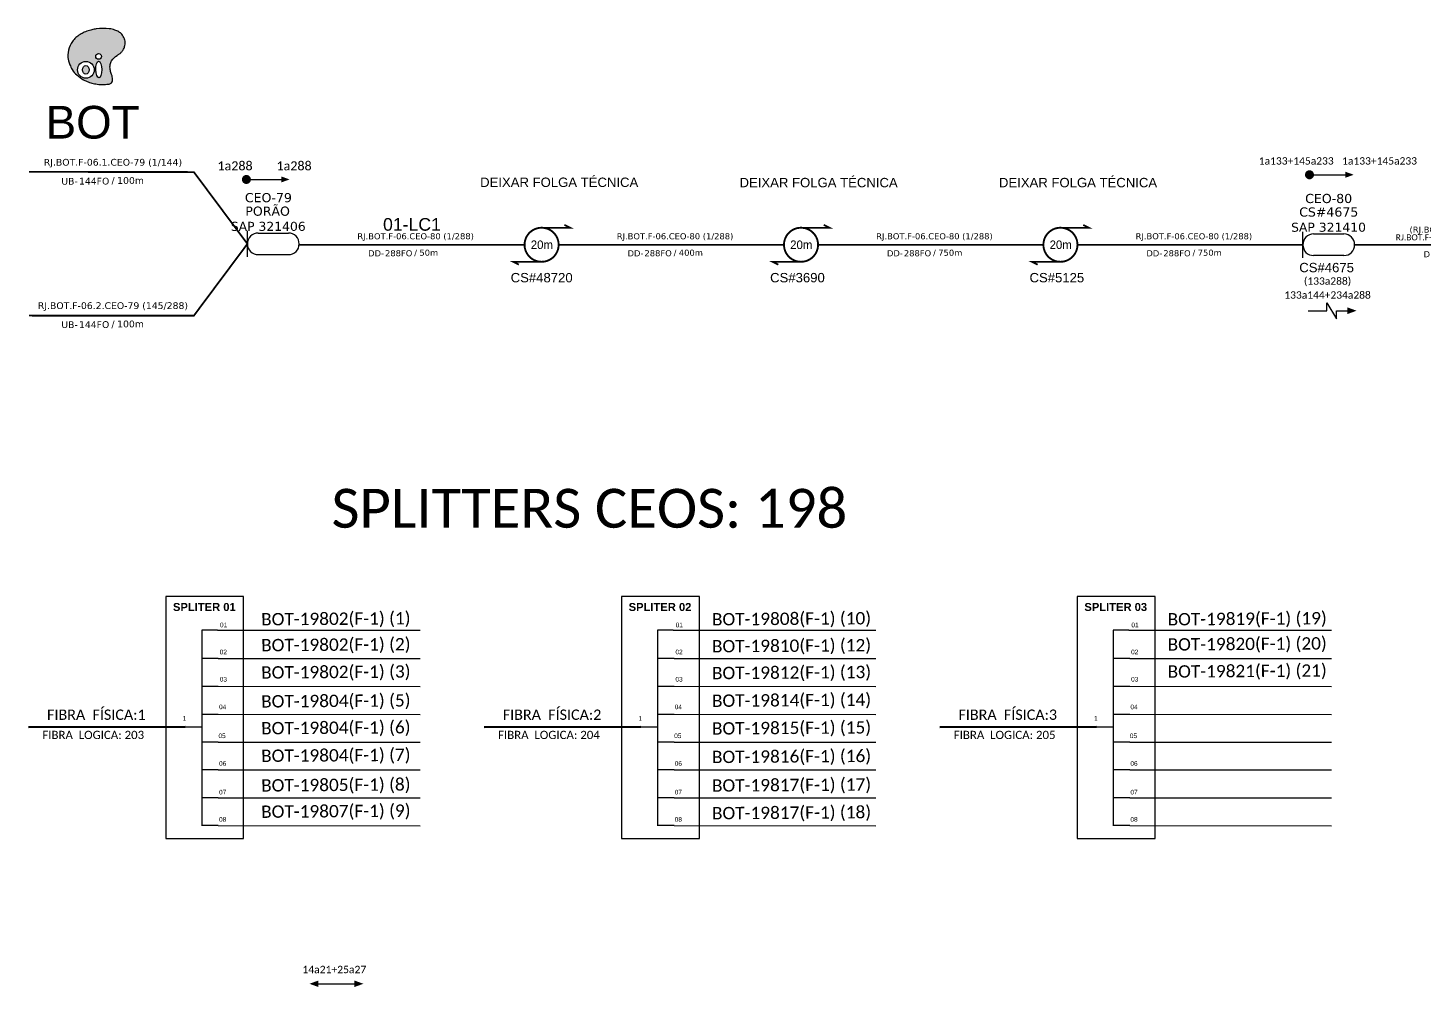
# Model space of a CAD drawing. Header units: millimetres. Extents: x 8922 to 9587, y -3060 to -2269.
# Drawn here: x 8961.2 to 9271, y -2482 to -2269.2 of the extents above; entities that cross this region are included whole.
import ezdxf
from ezdxf.enums import TextEntityAlignment as Align

# ---------------------------------------------------------------- set-up
doc = ezdxf.new("R2010")
doc.units = ezdxf.units.MM
doc.header["$MEASUREMENT"] = 0
doc.linetypes.add('ARILSUPP', pattern=[2.98, 1.42, -0.71, 0.14, -0.71])
for name, color, linetype in [('20.4-CEO', 1, 'Continuous'), ('20.4-CEOS', 1, 'Continuous'), ('20.5-CABO AÉREO', 1, 'Continuous'), ('CEO', 1, 'Continuous'), ('LC1', 3, 'Continuous'), ('SETA', 7, 'Continuous')]:
    doc.layers.add(name, color=color, linetype=linetype)
doc.layers.add('40.1-ETIQUETAS', color=1, linetype='Continuous', lineweight=20)
doc.styles.add('ARIAL', font='arial.ttf')
doc.styles.add('siredit', font='verdana.ttf')

# ---------------------------------------------------------------- blocks, each defined once
blk = doc.blocks.new('OI')
h = blk.add_hatch(color=40)
edge = h.paths.add_edge_path()
edge.add_spline(control_points=[(4.35, -0.67), (3.92, -0.99), (3.26, -1.5), (2.81, -2.59), (2.9, -3.5), (3.06, -4.27), (3.31, -4.85), (3.37, -5.39), (3.4, -5.88), (3.2, -6.4), (2.54, -6.61), (1.65, -6.63), (0.55, -6.67), (-0.56, -6.42), (-1.61, -6.14), (-2.77, -5.61), (-3.92, -4.77), (-4.89, -3.7), (-5.34, -2.65), (-5.6, -1.94), (-5.85, -0.96), (-5.71, 0.47), (-5.1, 2.02), (-4.14, 3.02), (-3.3, 3.61), (-2.37, 4.16), (-1.36, 4.44), (-0.56, 4.7), (0.79, 4.85), (2.24, 4.97), (3.79, 4.57), (4.67, 4.21), (5.44, 3.65), (5.76, 2.99), (6.03, 2.21), (6.01, 1.46), (5.72, 0.64), (5.31, 0.08), (4.88, -0.38), (4.51, -0.55), (4.35, -0.67)], knot_values=[0, 0, 0, 0, 1.60434, 2.417191, 3.427595, 4.282808, 4.776746, 5.304182, 5.888771, 6.258406, 6.858137, 7.79129, 8.986195, 10.124242, 11.187857, 12.242908, 13.953784, 15.414161, 16.515391, 17.349188, 17.675853, 19.552021, 21.515531, 22.568638, 23.63245, 24.621084, 25.782718, 26.745347, 27.142653, 29.870543, 31.004649, 31.921532, 32.709589, 33.801391, 34.042471, 35.192333, 35.971461, 36.628871, 37.254359, 37.836911, 37.836911, 37.836911, 37.836911], degree=3, periodic=0)
h.paths.add_polyline_path([(1.13, -0.87, -1), (-0.04, -0.87, -1)], flags=16)
edge = h.paths.add_edge_path(flags=16)
edge.add_ellipse((0.56, -3.59), major_axis=(-0.02, 1.71), ratio=0.361305, start_angle=0, end_angle=360)
h.paths.add_polyline_path([(-0.36, -3.62, -1), (-3.8, -3.62, -1)], flags=16)
edge = h.paths.add_edge_path(flags=0)
edge.add_ellipse((-2.08, -3.62), major_axis=(0, 0.885), ratio=0.758294, start_angle=0, end_angle=360)
at = {"color": 40}
for centre, radius in [((-2.08, -3.62), 1.72), ((0.54, -0.87), 0.587)]:
    blk.add_circle(centre, radius, dxfattribs=at)
blk.add_ellipse((-2.08, -3.62), major_axis=(0, 0.885), ratio=0.758294, start_param=-3.141592653589791, end_param=3.141592653589791, dxfattribs=at)
blk.add_ellipse((0.56, -3.59), major_axis=(-0.02, 1.71), ratio=0.361305, dxfattribs=at)
at = {"color": 40, "start_tangent": (-0.800898, -0.598801), "end_tangent": (-0.800898, -0.598801)}
blk.add_spline([(4.35, -0.67), (3.2, -1.78), (2.9, -2.54), (2.92, -3.55), (3.12, -4.38), (3.28, -4.85), (3.37, -5.37), (3.35, -5.95), (3.2, -6.29), (2.66, -6.55), (1.73, -6.63), (0.54, -6.62), (-0.58, -6.41), (-1.6, -6.11), (-2.56, -5.67), (-3.95, -4.67), (-4.89, -3.56), (-5.37, -2.56), (-5.64, -1.78), (-5.72, -1.46), (-5.63, 0.42), (-4.84, 2.22), (-4.13, 2.99), (-3.27, 3.62), (-2.4, 4.09), (-1.3, 4.47), (-0.37, 4.72), (0.02, 4.77), (2.75, 4.8), (3.85, 4.53), (4.69, 4.16), (5.31, 3.68), (5.85, 2.73), (5.93, 2.5), (5.94, 1.35), (5.67, 0.62), (5.29, 0.08), (4.84, -0.36), (4.35, -0.67)], degree=3, dxfattribs=at)
blk = doc.blocks.new('ETIQUETA_RS5F')
at = {"layer": '40.1-ETIQUETAS', "color": 0, "style": 'siredit'}
blk.add_text('/', height=1.5, dxfattribs=at).set_placement((1.55, -1.95), align=Align.MIDDLE_RIGHT)
for tag, p in [('ETIQUETA_R_PRIMARIA', (1.18, 4.1)), ('ETIQUETA_R_SECUNDARIA', (1.18, 2.1)), ('F_ATIVAS/F_MORTAS', (1.11, -4.24))]:
    blk.add_attdef(tag, text='', height=1.5, dxfattribs=at).set_placement(p, align=Align.MIDDLE_CENTER)
for tag, p in [('TIPO_CABO', (-6.62, -2.12)), ('CAP_CABO', (0.37, -2.09))]:
    blk.add_attdef(tag, text='', height=1.5, dxfattribs=at).set_placement(p, align=Align.MIDDLE_RIGHT)
blk.add_attdef('METROS', text='', height=1.5, dxfattribs=at).set_placement((2.11, -1.95), align=Align.MIDDLE_LEFT)
for tag, p in [('FUSÃO_1', (0.82, -8.39)), ('FUSÃO_2', (0.82, -10.6)), ('FUSÃO_3', (0.82, -12.93)), ('FUSÃO_4', (0.82, -15.14)), ('FUSÃO_5', (0.82, -17.16))]:
    blk.add_attdef(tag, text='', height=1.5, dxfattribs=at).set_placement(p, align=Align.CENTER)

msp = doc.modelspace()

# ---------------------------------------------------------------- linework, layer by layer
at = {"color": 7, "linetype": 'Continuous'}
for p, q in [((8999.75, -2402.83), (8999.75, -2446.26)), ((9003.27, -2402.83), (8999.75, -2402.83)), ((9100.86, -2402.83), (9100.86, -2446.26)), ((9104.37, -2402.83), (9100.86, -2402.83)), ((9201.97, -2402.83), (9201.97, -2446.26)), ((9205.48, -2402.83), (9201.97, -2402.83)), ((9003.44, -2409.11), (8999.93, -2409.11)), ((9104.55, -2409.11), (9101.04, -2409.11)), ((9205.66, -2409.11), (9202.14, -2409.11)), ((9003.44, -2415.31), (8999.93, -2415.31)), ((9104.55, -2415.31), (9101.04, -2415.31)), ((9205.66, -2415.31), (9202.14, -2415.31)), ((9003.44, -2421.53), (8999.93, -2421.53)), ((9104.55, -2421.53), (9101.04, -2421.53)), ((9205.66, -2421.53), (9202.14, -2421.53)), ((8996.1, -2424.26), (8999.73, -2424.26)), ((9097.21, -2424.26), (9100.84, -2424.26)), ((9198.32, -2424.26), (9201.95, -2424.26)), ((9003.44, -2427.69), (8999.93, -2427.69)), ((9104.55, -2427.69), (9101.04, -2427.69)), ((9205.66, -2427.69), (9202.14, -2427.69)), ((9003.44, -2433.85), (8999.93, -2433.85)), ((9104.55, -2433.85), (9101.04, -2433.85)), ((9205.66, -2433.85), (9202.14, -2433.85)), ((9003.44, -2440.04), (8999.93, -2440.04)), ((9104.55, -2440.04), (9101.04, -2440.04)), ((9205.66, -2440.04), (9202.14, -2440.04)), ((9003.44, -2446.22), (8999.93, -2446.22)), ((9104.55, -2446.22), (9101.04, -2446.22)), ((9205.66, -2446.22), (9202.14, -2446.22))]:
    msp.add_line(p, q, dxfattribs=at)
at = {"color": 10, "linetype": 'Continuous'}
for p, q in [((9003.27, -2402.83), (9048.21, -2402.84)), ((9104.37, -2402.83), (9149.32, -2402.84)), ((9205.48, -2402.83), (9250.43, -2402.84)), ((9003.44, -2409.11), (9048.21, -2409.13)), ((9104.55, -2409.11), (9149.32, -2409.13)), ((9205.66, -2409.11), (9250.43, -2409.13)), ((9003.44, -2415.29), (9048.21, -2415.31)), ((9104.55, -2415.29), (9149.32, -2415.31)), ((9205.66, -2415.29), (9250.43, -2415.31)), ((9003.44, -2421.51), (9048.21, -2421.53)), ((9104.55, -2421.51), (9149.32, -2421.53)), ((9205.66, -2421.51), (9250.43, -2421.53)), ((9003.44, -2427.68), (9048.21, -2427.69)), ((9104.55, -2427.68), (9149.32, -2427.69)), ((9205.66, -2427.68), (9250.43, -2427.69)), ((9003.44, -2433.84), (9048.21, -2433.86)), ((9104.55, -2433.84), (9149.32, -2433.86)), ((9205.66, -2433.84), (9250.43, -2433.86)), ((9003.44, -2440.03), (9048.21, -2440.05)), ((9104.55, -2440.03), (9149.32, -2440.05)), ((9205.66, -2440.03), (9250.43, -2440.05)), ((9003.44, -2446.22), (9048.21, -2446.23)), ((9104.55, -2446.22), (9149.32, -2446.23)), ((9205.66, -2446.22), (9250.43, -2446.23))]:
    msp.add_line(p, q, dxfattribs=at)
at = {"color": 1, "linetype": 'Continuous', "lineweight": 60}
for p, q in [((8996.1, -2424.26), (8961.31, -2424.37)), ((9097.21, -2424.26), (9062.42, -2424.37)), ((9198.32, -2424.26), (9163.53, -2424.37))]:
    msp.add_line(p, q, dxfattribs=at)
at = {"color": 7, "const_width": 1}
msp.add_lwpolyline([(9245.05, -2301.78, 1), (9246.05, -2301.78, 1)], format="xyb", close=True, dxfattribs=at)
at = {"color": 5}
for points, const_width in [([(9009.17, -2302.82, 1), (9010.17, -2302.81, 1)], 1), ([(9075.17, -2313.53, 1.000012), (9075.17, -2321.09, 0.999978)], 0.42), ([(9132.73, -2313.53, 1.000012), (9132.73, -2321.09, 0.999978)], 0.42), ([(9190.29, -2313.53, 1.000012), (9190.29, -2321.09, 0.999978)], 0.42)]:
    msp.add_lwpolyline(points, format="xyb", close=True, dxfattribs=dict(at, const_width=const_width))
at = {"color": 7}
for points in [[(9245.55, -2301.78), (9253.53, -2301.78)], [(9249.43, -2331.96), (9249.43, -2330.19), (9251.55, -2333.73), (9251.55, -2331.96)]]:
    msp.add_lwpolyline(points, dxfattribs=at)
at = {"color": 5, "const_width": 0.394}
for points in [[(9075.17, -2313.53), (9081.47, -2313.53), (9080.21, -2312.9)], [(9132.73, -2313.53), (9139.03, -2313.53), (9137.77, -2312.9)], [(9190.29, -2313.53), (9196.59, -2313.53), (9195.33, -2312.9)], [(9075.17, -2321.09), (9068.87, -2321.09), (9070.13, -2321.72)], [(9132.73, -2321.09), (9126.43, -2321.09), (9127.69, -2321.72)], [(9190.29, -2321.09), (9183.99, -2321.09), (9185.25, -2321.72)]]:
    msp.add_lwpolyline(points, dxfattribs=at)
at = {"color": 7}
for points in [[(8991.78, -2449.04), (9009.06, -2449.04), (9009.06, -2395.39), (8991.78, -2395.39)], [(9092.89, -2449.04), (9110.17, -2449.04), (9110.17, -2395.39), (9092.89, -2395.39)], [(9194, -2449.04), (9211.28, -2449.04), (9211.28, -2395.39), (9194, -2395.39)]]:
    msp.add_lwpolyline(points, close=True, dxfattribs=at)
at = {"layer": '20.4-CEO', "color": 5}
for p, q in [((9012.29, -2314.72), (9019, -2314.72)), ((9019, -2319.51), (9012.29, -2319.51))]:
    msp.add_line(p, q, dxfattribs=at)
at = {"layer": '20.4-CEO', "color": 5, "const_width": 0.4}
for points in [[(8961.4, -2301.13), (8998.02, -2301.18), (9009.9, -2317.11)], [(8961.4, -2333.03), (8998.02, -2333.04), (9009.9, -2317.11)]]:
    msp.add_lwpolyline(points, dxfattribs=at)
at = {"layer": '20.4-CEO', "color": 5}
msp.add_lwpolyline([(9009.9, -2320), (9009.9, -2314.23)], dxfattribs=at)
for centre, start, end in [((9012.29, -2317.11), 90, 270), ((9019, -2317.11), 270, 90)]:
    msp.add_arc(centre, 2.39, start, end, dxfattribs=at)
at = {"layer": '20.4-CEOS', "color": 5}
for p, q in [((9246.46, -2314.92), (9253.17, -2314.92)), ((9253.17, -2319.7), (9246.46, -2319.7))]:
    msp.add_line(p, q, dxfattribs=at)
msp.add_lwpolyline([(9244.07, -2320.2), (9244.07, -2314.42)], dxfattribs=at)
for centre, start, end in [((9246.46, -2317.31), 90, 270), ((9253.17, -2317.31), 270, 90)]:
    msp.add_arc(centre, 2.39, start, end, dxfattribs=at)
at = {"layer": '20.5-CABO AÉREO', "color": 5, "ltscale": 8, "const_width": 0.4}
for points in [[(9021.39, -2317.31), (9071.39, -2317.31)], [(9078.95, -2317.31), (9128.95, -2317.31)], [(9136.51, -2317.31), (9186.51, -2317.31)], [(9194.07, -2317.31), (9244.07, -2317.31)], [(9255.57, -2317.31), (9305.57, -2317.31)]]:
    msp.add_lwpolyline(points, dxfattribs=at)
at = {"layer": 'SETA', "color": 5}
msp.add_lwpolyline([(9009.67, -2302.82), (9018.37, -2302.82)], dxfattribs=at)
at = {"layer": 'SETA', "color": 7}
for points in [[(9245.28, -2331.96), (9249.43, -2331.96)], [(9251.55, -2331.96), (9254.74, -2331.96)]]:
    msp.add_lwpolyline(points, dxfattribs=at)
at = {"layer": 'SETA'}
msp.add_lwpolyline([(9024.91, -2481.33), (9034.37, -2481.33)], dxfattribs=at)
at = {"layer": 'SETA', "color": 7}
for points in [[(9253.52, -2301.11), (9255.36, -2301.77), (9253.53, -2302.44)], [(9253.98, -2331.21), (9256, -2331.95), (9253.98, -2332.68)]]:
    msp.add_solid(points, dxfattribs=at)
at = {"layer": 'SETA', "color": 5}
msp.add_solid([(9017.42, -2302.15), (9019.25, -2302.81), (9017.42, -2303.48)], dxfattribs=at)
at = {"layer": 'SETA'}
for points in [[(9025.67, -2480.58), (9023.66, -2481.31), (9025.67, -2482.04)], [(9033.61, -2480.58), (9035.63, -2481.31), (9033.61, -2482.04)]]:
    msp.add_solid(points, dxfattribs=at)

# ---------------------------------------------------------------- block references
at = {"color": 5, "xscale": 1.080298785824793, "yscale": 1.080298769640649, "zscale": 1.080298775555462, "rotation": 0.1532885625447551}
msp.add_blockref('OI', (8976.3, -2274.57), dxfattribs=at)
at = {"layer": '40.1-ETIQUETAS', "color": 7}
ref = msp.add_blockref('ETIQUETA_RS5F', (8978.88, -2301.1), dxfattribs=at)
ref.add_attrib('ETIQUETA_R_SECUNDARIA', 'RJ.BOT.F-06.1.CEO-79 (1/144)', dxfattribs={"color": 0, "height": 1.5, "style": 'siredit'}).set_placement((8980.06, -2299), align=Align.MIDDLE_CENTER)
ref.add_attrib('TIPO_CABO', 'UB-', dxfattribs={"color": 0, "height": 1.5, "style": 'siredit'}).set_placement((8972.26, -2303.22), align=Align.MIDDLE_RIGHT)
ref.add_attrib('CAP_CABO', '144FO', dxfattribs={"color": 0, "height": 1.5, "style": 'siredit'}).set_placement((8979.25, -2303.19), align=Align.MIDDLE_RIGHT)
ref.add_attrib('METROS', '100m', dxfattribs={"color": 0, "height": 1.5, "style": 'siredit'}).set_placement((8980.99, -2303.05), align=Align.MIDDLE_LEFT)
at = {"layer": '40.1-ETIQUETAS', "color": 5}
ref = msp.add_blockref('ETIQUETA_RS5F', (9280.31, -2317.51), dxfattribs=dict(at, xscale=0.8999999999996362, yscale=0.900000000000091, zscale=0.9))
ref.add_attrib('ETIQUETA_R_SECUNDARIA', '(RJ.BOT.F-06.CEO-81 (1/133))', dxfattribs={"color": 0, "height": 1.35, "style": 'siredit'}).set_placement((9281.4, -2313.96), align=Align.MIDDLE_CENTER)
ref.add_attrib('TIPO_CABO', 'DD-', dxfattribs={"color": 0, "height": 1.35, "style": 'siredit'}).set_placement((9274.39, -2319.41), align=Align.MIDDLE_RIGHT)
ref.add_attrib('CAP_CABO', '288FO', dxfattribs={"color": 0, "height": 1.35, "style": 'siredit'}).set_placement((9280.67, -2319.39), align=Align.MIDDLE_RIGHT)
ref.add_attrib('METROS', '500m', dxfattribs={"color": 0, "height": 1.35, "style": 'siredit'}).set_placement((9282.24, -2319.26), align=Align.MIDDLE_LEFT)
at = {"layer": '40.1-ETIQUETAS', "color": 7}
ref = msp.add_blockref('ETIQUETA_RS5F', (9046.13, -2317.31), dxfattribs=dict(at, xscale=0.8999999999996362, yscale=0.900000000000091, zscale=0.9))
ref.add_attrib('ETIQUETA_R_SECUNDARIA', 'RJ.BOT.F-06.CEO-80 (1/288)', dxfattribs={"color": 0, "height": 1.35, "style": 'siredit'}).set_placement((9047.22, -2315.42), align=Align.MIDDLE_CENTER)
ref.add_attrib('TIPO_CABO', 'DD-', dxfattribs={"color": 0, "height": 1.35, "style": 'siredit'}).set_placement((9040.21, -2319.21), align=Align.MIDDLE_RIGHT)
ref.add_attrib('CAP_CABO', '288FO', dxfattribs={"color": 0, "height": 1.35, "style": 'siredit'}).set_placement((9046.49, -2319.19), align=Align.MIDDLE_RIGHT)
ref.add_attrib('METROS', '50m', dxfattribs={"color": 0, "height": 1.35, "style": 'siredit'}).set_placement((9048.06, -2319.07), align=Align.MIDDLE_LEFT)
ref = msp.add_blockref('ETIQUETA_RS5F', (9103.69, -2317.31), dxfattribs=dict(at, xscale=0.8999999999996362, yscale=0.900000000000091, zscale=0.9))
ref.add_attrib('ETIQUETA_R_SECUNDARIA', 'RJ.BOT.F-06.CEO-80 (1/288)', dxfattribs={"color": 0, "height": 1.35, "style": 'siredit'}).set_placement((9104.78, -2315.42), align=Align.MIDDLE_CENTER)
ref.add_attrib('TIPO_CABO', 'DD-', dxfattribs={"color": 0, "height": 1.35, "style": 'siredit'}).set_placement((9097.77, -2319.21), align=Align.MIDDLE_RIGHT)
ref.add_attrib('CAP_CABO', '288FO', dxfattribs={"color": 0, "height": 1.35, "style": 'siredit'}).set_placement((9104.05, -2319.19), align=Align.MIDDLE_RIGHT)
ref.add_attrib('METROS', '400m', dxfattribs={"color": 0, "height": 1.35, "style": 'siredit'}).set_placement((9105.62, -2319.07), align=Align.MIDDLE_LEFT)
ref = msp.add_blockref('ETIQUETA_RS5F', (9161.25, -2317.31), dxfattribs=dict(at, xscale=0.8999999999996362, yscale=0.900000000000091, zscale=0.9))
ref.add_attrib('ETIQUETA_R_SECUNDARIA', 'RJ.BOT.F-06.CEO-80 (1/288)', dxfattribs={"color": 0, "height": 1.35, "style": 'siredit'}).set_placement((9162.34, -2315.42), align=Align.MIDDLE_CENTER)
ref.add_attrib('TIPO_CABO', 'DD-', dxfattribs={"color": 0, "height": 1.35, "style": 'siredit'}).set_placement((9155.33, -2319.21), align=Align.MIDDLE_RIGHT)
ref.add_attrib('CAP_CABO', '288FO', dxfattribs={"color": 0, "height": 1.35, "style": 'siredit'}).set_placement((9161.61, -2319.19), align=Align.MIDDLE_RIGHT)
ref.add_attrib('METROS', '750m', dxfattribs={"color": 0, "height": 1.35, "style": 'siredit'}).set_placement((9163.18, -2319.07), align=Align.MIDDLE_LEFT)
ref = msp.add_blockref('ETIQUETA_RS5F', (9218.81, -2317.31), dxfattribs=dict(at, xscale=0.8999999999996362, yscale=0.900000000000091, zscale=0.9))
ref.add_attrib('ETIQUETA_R_SECUNDARIA', 'RJ.BOT.F-06.CEO-80 (1/288)', dxfattribs={"color": 0, "height": 1.35, "style": 'siredit'}).set_placement((9219.9, -2315.42), align=Align.MIDDLE_CENTER)
ref.add_attrib('TIPO_CABO', 'DD-', dxfattribs={"color": 0, "height": 1.35, "style": 'siredit'}).set_placement((9212.89, -2319.21), align=Align.MIDDLE_RIGHT)
ref.add_attrib('CAP_CABO', '288FO', dxfattribs={"color": 0, "height": 1.35, "style": 'siredit'}).set_placement((9219.17, -2319.19), align=Align.MIDDLE_RIGHT)
ref.add_attrib('METROS', '750m', dxfattribs={"color": 0, "height": 1.35, "style": 'siredit'}).set_placement((9220.74, -2319.07), align=Align.MIDDLE_LEFT)
ref = msp.add_blockref('ETIQUETA_RS5F', (8978.88, -2332.93), dxfattribs=at)
ref.add_attrib('ETIQUETA_R_SECUNDARIA', 'RJ.BOT.F-06.2.CEO-79 (145/288)', dxfattribs={"color": 0, "height": 1.5, "style": 'siredit'}).set_placement((8980.06, -2330.82), align=Align.MIDDLE_CENTER)
ref.add_attrib('TIPO_CABO', 'UB-', dxfattribs={"color": 0, "height": 1.5, "style": 'siredit'}).set_placement((8972.26, -2335.04), align=Align.MIDDLE_RIGHT)
ref.add_attrib('CAP_CABO', '144FO', dxfattribs={"color": 0, "height": 1.5, "style": 'siredit'}).set_placement((8979.25, -2335.02), align=Align.MIDDLE_RIGHT)
ref.add_attrib('METROS', '100m', dxfattribs={"color": 0, "height": 1.5, "style": 'siredit'}).set_placement((8980.99, -2334.88), align=Align.MIDDLE_LEFT)

# ---------------------------------------------------------------- texts
at = {"color": 7, "style": 'ARIAL'}
msp.add_text('BOT', height=7.258, dxfattribs=at).set_placement((8965.13, -2293.75))
for s, height, p in [('DEIXAR FOLGA TÉCNICA', 2.0835, (9061.53, -2304.48)), ('DEIXAR FOLGA TÉCNICA', 2.0835, (9119.09, -2304.55)), ('DEIXAR FOLGA TÉCNICA', 2.0835, (9176.65, -2304.55)), ('CS#4675', 2.083, (9243.28, -2323.41)), ('CS#48720', 2.083, (9068.31, -2325.65)), ('CS#3690', 2.083, (9125.87, -2325.65)), ('CS#5125', 2.083, (9183.43, -2325.65))]:
    msp.add_text(s, height=height, rotation=359.9867, dxfattribs=at).set_placement(p)
at = {"color": 7}
for p in [(9072.77, -2318.25), (9130.33, -2318.25), (9187.89, -2318.25)]:
    msp.add_text('20m', height=1.89, dxfattribs=at).set_placement(p)
at = {"color": 5, "char_height": 2, "width": 147.6437, "attachment_point": 5, "rotation": 359.9166}
for insert in [(9007.15, -2299.8), (9020.25, -2299.8)]:
    msp.add_mtext('{\\fCalibri|b0|i0|c0|p34;\\C256;1a288}', dxfattribs=dict(at, insert=insert))
at = {"attachment_point": 5}
for s, insert, char_height, width in [('{\\fCalibri|b0|i0|c0|p34;\\C7;SPLITTERS CEOS: 198}', (9085.78, -2375.85), 8.64, 131.666), ('{\\fArial|b1|i0|c0|p34;\\H1x;\\C10;SPLITER 01}', (9000.34, -2397.71), 1.7753, 17.28), ('{\\fArial|b1|i0|c0|p34;\\C10;SPLITER 02}', (9101.45, -2397.71), 1.7753, 17.28), ('{\\fArial|b1|i0|c0|p34;\\C10;SPLITER 03}', (9202.56, -2397.71), 1.7753, 17.28), ('\\C7;\\fArial|b0|i0|;\\H1.0273588255048;01 ', (9004.61, -2401.69), 1.7753, 3.5602), ('\\C7;\\fArial|b0|i0|;\\H1.0273588255048;01 ', (9105.72, -2401.69), 1.7753, 3.5602), ('\\C7;\\fArial|b0|i0|;\\H1.0273588255048;01 ', (9206.83, -2401.69), 1.7753, 3.5602), ('\\C7;\\fArial|b0|i0|;\\H1.0273588255048;02 ', (9004.56, -2407.69), 1.7753, 3.7582), ('\\C7;\\fArial|b0|i0|;\\H1.0273588255048;02 ', (9105.67, -2407.69), 1.7753, 3.7582), ('\\C7;\\fArial|b0|i0|;\\H1.0273588255048;02 ', (9206.77, -2407.69), 1.7753, 3.7582), ('\\C7;\\fArial|b0|i0|;\\H1.0273588255048;03 ', (9004.56, -2413.74), 1.7753, 3.456), ('\\C7;\\fArial|b0|i0|;\\H1.0273588255048;03 ', (9105.67, -2413.74), 1.7753, 3.456), ('\\C7;\\fArial|b0|i0|;\\H1.0273588255048;03 ', (9206.77, -2413.74), 1.7753, 3.456), ('\\C7;\\fArial|b0|i0|;\\H1.0273588255048;04 ', (9004.41, -2419.88), 1.7753, 3.7582), ('\\C7;\\fArial|b0|i0|;\\H1.0273588255048;04 ', (9105.51, -2419.88), 1.7753, 3.7582), ('\\C7;\\fArial|b0|i0|;\\H1.0273588255048;04 ', (9206.62, -2419.88), 1.7753, 3.7582), ('{\\fCalibri|b0|i0|c0|p34;\\C7;FIBRA  FÍSICA:1}', (8976.38, -2421.61), 2.2859, 34.56), ('\\C7;\\fArial|b0|i0|;\\H1.0273588255048;1', (8995.93, -2422.43), 1.7753, 1.7584), ('{\\fCalibri|b0|i0|c0|p34;\\C7;FIBRA  FÍSICA:2}', (9077.49, -2421.61), 2.2859, 34.56), ('\\C7;\\fArial|b0|i0|;\\H1.0273588255048;1', (9097.04, -2422.43), 1.7753, 1.7584), ('{\\fCalibri|b0|i0|c0|p34;\\C7;FIBRA  FÍSICA:3}', (9178.6, -2421.61), 2.2859, 34.56), ('\\C7;\\fArial|b0|i0|;\\H1.0273588255048;1', (9198.15, -2422.43), 1.7753, 1.7584), ('{\\fCalibri|b0|i0|c0|p34;\\C7;FIBRA  LOGICA: 203}', (8975.69, -2426.1), 1.8289, 34.56), ('{\\fCalibri|b0|i0|c0|p34;\\C7;FIBRA  LOGICA: 204}', (9076.8, -2426.1), 1.8289, 34.56), ('{\\fCalibri|b0|i0|c0|p34;\\C7;FIBRA  LOGICA: 205}', (9177.91, -2426.1), 1.8289, 34.56), ('\\C7;\\fArial|b0|i0|;\\H1.0273588255048;05 ', (9004.28, -2426.29), 1.7753, 4.6222), ('\\C7;\\fArial|b0|i0|;\\H1.0273588255048;05 ', (9105.39, -2426.29), 1.7753, 4.6222), ('\\C7;\\fArial|b0|i0|;\\H1.0273588255048;05 ', (9206.49, -2426.29), 1.7753, 4.6222), ('\\C7;\\fArial|b0|i0|;\\H1.0273588255048;06 ', (9004.41, -2432.43), 1.7753, 3.7582), ('\\C7;\\fArial|b0|i0|;\\H1.0273588255048;06 ', (9105.51, -2432.43), 1.7753, 3.7582), ('\\C7;\\fArial|b0|i0|;\\H1.0273588255048;06 ', (9206.62, -2432.43), 1.7753, 3.7582), ('\\C7;\\fArial|b0|i0|;\\H1.0273588255048;07 ', (9004.41, -2438.79), 1.7753, 3.7582), ('\\C7;\\fArial|b0|i0|;\\H1.0273588255048;07 ', (9105.51, -2438.79), 1.7753, 3.7582), ('\\C7;\\fArial|b0|i0|;\\H1.0273588255048;07 ', (9206.62, -2438.79), 1.7753, 3.7582), ('\\C7;\\fArial|b0|i0|;\\H1.0273588255048;08 ', (9004.41, -2444.84), 1.7753, 3.7582), ('\\C7;\\fArial|b0|i0|;\\H1.0273588255048;08 ', (9105.51, -2444.84), 1.7753, 3.7582), ('\\C7;\\fArial|b0|i0|;\\H1.0273588255048;08 ', (9206.62, -2444.84), 1.7753, 3.7582), ('{\\fCalibri|b0|i0|c0|p34;\\C7;14a21+25a27}', (9029.18, -2478.15), 1.65, 27.8947)]:
    msp.add_mtext(s, dxfattribs=dict(at, insert=insert, char_height=char_height, width=width))
at = {"char_height": 2.7432, "width": 66.7441, "attachment_point": 5, "rotation": 0.4195}
for s, insert in [('{\\fCalibri|b0|i0|c0|p34;\\C7;BOT-19802(F-1) (1)}', (9029.52, -2400.6)), ('{\\fCalibri|b0|i0|c0|p34;\\C7;BOT-19808(F-1) (10)}', (9130.63, -2400.6)), ('{\\fCalibri|b0|i0|c0|p34;\\C7;BOT-19819(F-1) (19)}', (9231.73, -2400.6)), ('{\\fCalibri|b0|i0|c0|p34;\\C7;BOT-19802(F-1) (2)}', (9029.52, -2406.35)), ('{\\fCalibri|b0|i0|c0|p34;\\C7;BOT-19810(F-1) (12)}', (9130.63, -2406.58)), ('{\\fCalibri|b0|i0|c0|p34;\\C7;BOT-19820(F-1) (20)}', (9231.73, -2406.18)), ('{\\fCalibri|b0|i0|c0|p34;\\C7;BOT-19821(F-1) (21)}', (9231.73, -2412.19)), ('{\\fCalibri|b0|i0|c0|p34;\\C7;BOT-19802(F-1) (3)}', (9029.52, -2412.41)), ('{\\fCalibri|b0|i0|c0|p34;\\C7;BOT-19812(F-1) (13)}', (9130.63, -2412.53)), ('{\\fCalibri|b0|i0|c0|p34;\\C7;BOT-19804(F-1) (5)}', (9029.52, -2418.82)), ('{\\fCalibri|b0|i0|c0|p34;\\C7;BOT-19814(F-1) (14)}', (9130.63, -2418.67)), ('{\\fCalibri|b0|i0|c0|p34;\\C7;BOT-19804(F-1) (6)}', (9029.52, -2424.78)), ('{\\fCalibri|b0|i0|c0|p34;\\C7;BOT-19815(F-1) (15)}', (9130.63, -2424.82)), ('{\\fCalibri|b0|i0|c0|p34;\\C7;BOT-19804(F-1) (7)}', (9029.52, -2430.9)), ('{\\fCalibri|b0|i0|c0|p34;\\C7;BOT-19816(F-1) (16)}', (9130.63, -2431.15)), ('{\\fCalibri|b0|i0|c0|p34;\\C7;BOT-19805(F-1) (8)}', (9029.52, -2437.47)), ('{\\fCalibri|b0|i0|c0|p34;\\C7;BOT-19817(F-1) (17)}', (9130.63, -2437.49)), ('{\\fCalibri|b0|i0|c0|p34;\\C7;BOT-19807(F-1) (9)}', (9029.52, -2443.3)), ('{\\fCalibri|b0|i0|c0|p34;\\C7;BOT-19817(F-1) (18)}', (9130.63, -2443.63))]:
    msp.add_mtext(s, dxfattribs=dict(at, insert=insert))
at = {"layer": '20.4-CEO', "color": 7, "style": 'siredit'}
for s, height, p in [('CEO-79', 2.028, (9014.55, -2306.85)), ('PORÃO', 2.028, (9014.38, -2309.85)), ('          SAP 321406', 2, (9010.16, -2313.22))]:
    msp.add_text(s, height=height, dxfattribs=at).set_placement(p, align=Align.MIDDLE_CENTER)
at = {"layer": '20.4-CEOS', "color": 7, "style": 'siredit'}
for s, height, p in [('CS#4675', 2.028, (9249.82, -2310.04)), ('SAP 321410', 2, (9249.77, -2313.42))]:
    msp.add_text(s, height=height, dxfattribs=at).set_placement(p, align=Align.MIDDLE_CENTER)
at = {"layer": '40.1-ETIQUETAS', "color": 7, "char_height": 1.633, "width": 27.8947, "attachment_point": 5, "style": 'ARIAL'}
for s, insert in [('{\\fCalibri|b0|i0|c0|p34;1a133\\C1;+145a233}', (9242.61, -2298.71)), ('{\\fCalibri|b0|i0|c0|p34;1a133\\C1;+145a233}', (9261.1, -2298.71)), ('{\\fCalibri|b0|i0|c0|p34;133a144+234a288}', (9249.56, -2328.47))]:
    msp.add_mtext(s, dxfattribs=dict(at, insert=insert))
at = {"layer": '40.1-ETIQUETAS', "color": 0, "insert": (9264.68, -2314.99), "char_height": 1.35, "width": 33.7679, "attachment_point": 1, "style": 'siredit'}
msp.add_mtext('{\\fCalibri|b0|i0|c0|p34;\\C1;RJ.BOT.F-06.CEO-81 (1/133+145/233)}', dxfattribs=at)
at = {"layer": '40.1-ETIQUETAS', "color": 5, "insert": (9249.56, -2325.54), "char_height": 1.633, "width": 27.8947, "attachment_point": 5, "style": 'ARIAL'}
msp.add_mtext('{\\fCalibri|b0|i0|c0|p34;(133a288)}', dxfattribs=at)
at = {"layer": 'CEO', "color": 7, "style": 'siredit'}
msp.add_text('CEO-80', height=2.028, dxfattribs=at).set_placement((9249.8, -2307.04), align=Align.MIDDLE_CENTER)
at = {"layer": 'LC1', "color": 7, "linetype": 'ARILSUPP', "style": 'ARIAL'}
msp.add_text('01-LC1', height=2.8, dxfattribs=at).set_placement((9046.41, -2312.79), align=Align.MIDDLE_CENTER)

doc.saveas('drawing.dxf')
